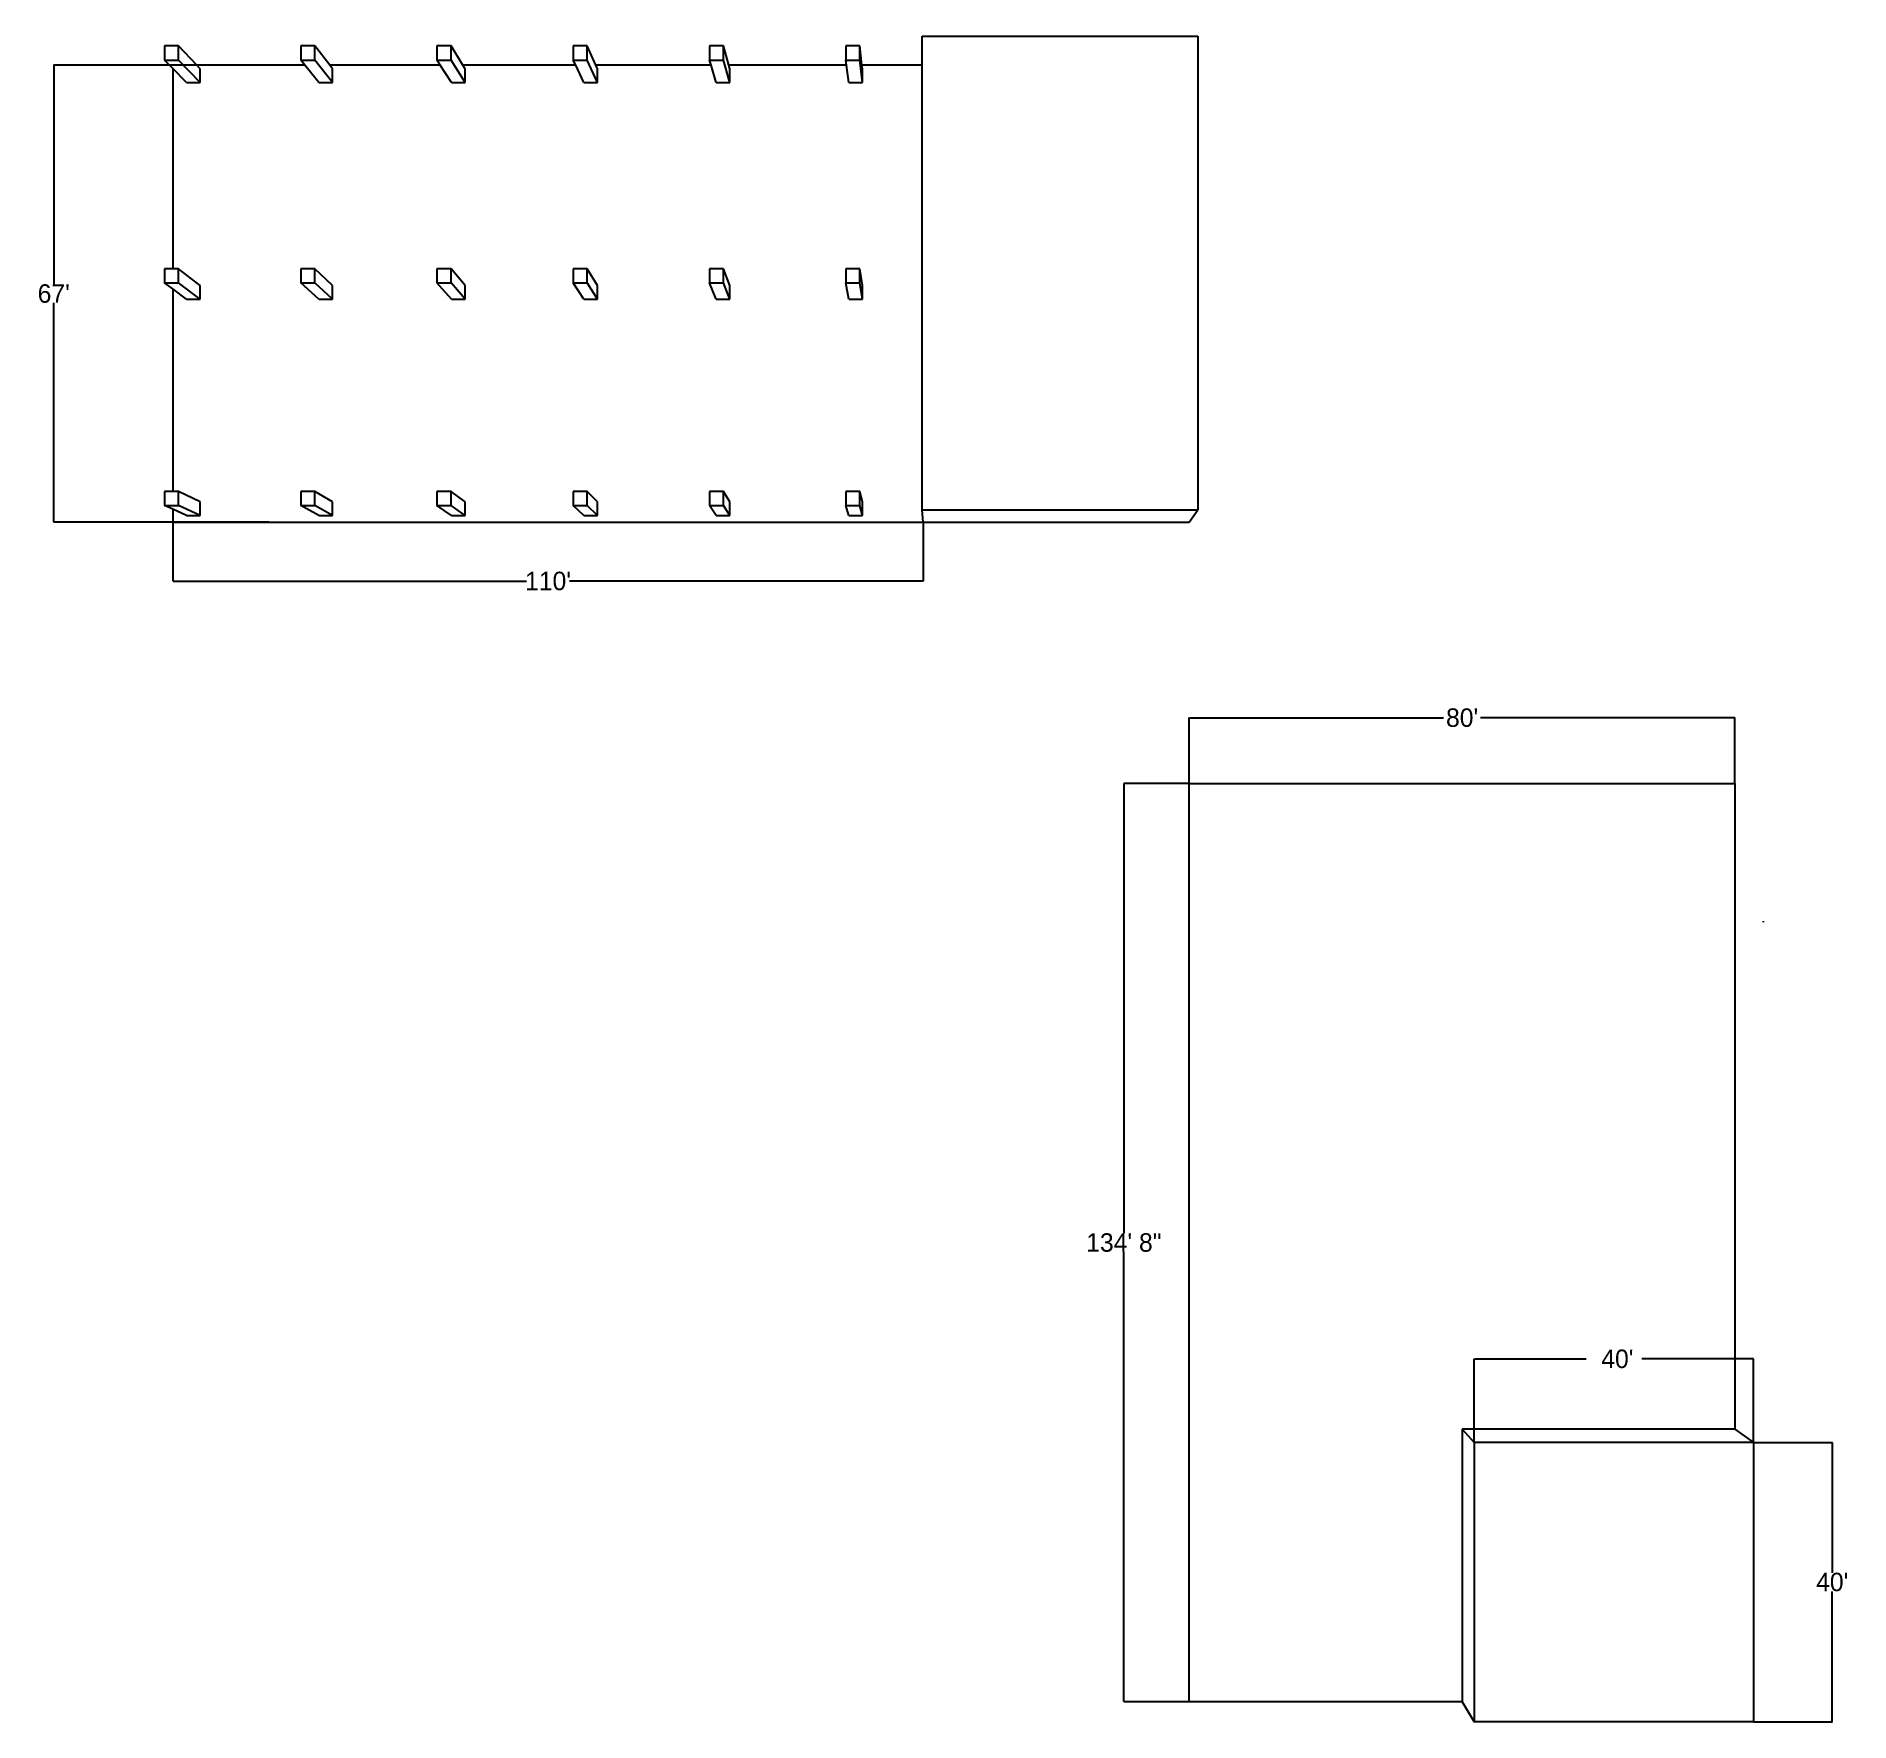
# Model space of a CAD drawing. Header units: inches. Extents: x -1788 to 1746, y -1671 to 1615.
import ezdxf

# ---------------------------------------------------------------- set-up
doc = ezdxf.new("R2010")
doc.units = ezdxf.units.IN
doc.header["$MEASUREMENT"] = 0
doc.dimstyles.get("Standard").update_dxf_attribs({"dimtxt": 36, "dimasz": 0.18, "dimexe": 0.18, "dimexo": 0.0625, "dimgap": 0.09, "dimtad": 0, "dimtih": 1, "dimtoh": 1, "dimdec": 4, "dimzin": 0, "dimdsep": 46, "dimtxsty": 'Standard', "dimcen": 0.09, "dimclrd": 1, "dimclre": 1, "dimclrt": 1, "dimadec": 0, "dimazin": 0, "dimtfac": 1, "dimtdec": 4, "dimtofl": 0, "dimtmove": 0, "dimatfit": 3, "dimfxl": 1, "dimtolj": 1, "dimtzin": 0, "dimarcsym": 0})

# ---------------------------------------------------------------- blocks, each defined once
blk = doc.blocks.new('*D1')
at = {"color": 1, "lineweight": -2, "transparency": 16777216}
for p, q in [((459.1, 158.3), (331.5, 158.3)), ((331.7, 158.1), (331.7, -718.8)), ((331.7, -1631.9), (331.7, -755)), ((459.1, -1632.1), (331.5, -1632.1))]:
    blk.add_line(p, q, dxfattribs=at)
at = {"color": 1, "transparency": 16777216}
for points in [[(331.7, 158.1), (331.7, 158.1), (331.7, 158.3)], [(331.7, -1631.9), (331.7, -1631.9), (331.7, -1632.1)]]:
    blk.add_solid(points, dxfattribs=at)
at = {"layer": 'Defpoints', "color": 0, "transparency": 16777216}
for p in [(459.2, 158.3), (331.7, -1632.1), (459.2, -1632.1)]:
    blk.add_point(p, dxfattribs=at)
at = {"color": 1, "transparency": 16777216, "insert": (331.7, -736.9), "char_height": 36, "attachment_point": 5}
blk.add_mtext('\\A1;134\' 8"', dxfattribs=at)
blk = doc.blocks.new('*D2')
at = {"color": 1, "lineweight": -2, "transparency": 16777216}
for p, q in [((459.2, 158.4), (459.2, 286.6)), ((459.4, 286.4), (954.9, 286.4)), ((1522.6, 286.4), (1027.1, 286.4)), ((1522.8, 158.4), (1522.8, 286.6))]:
    blk.add_line(p, q, dxfattribs=at)
at = {"color": 1, "transparency": 16777216}
for points in [[(459.4, 286.5), (459.4, 286.4), (459.2, 286.4)], [(1522.6, 286.5), (1522.6, 286.4), (1522.8, 286.4)]]:
    blk.add_solid(points, dxfattribs=at)
at = {"layer": 'Defpoints', "color": 0, "transparency": 16777216}
for p in [(1522.8, 286.4), (459.2, 158.3), (1522.8, 158.3)]:
    blk.add_point(p, dxfattribs=at)
at = {"color": 1, "transparency": 16777216, "insert": (991, 286.4), "char_height": 36, "attachment_point": 5}
blk.add_mtext("\\A1;80'", dxfattribs=at)
blk = doc.blocks.new('*D3')
at = {"color": 1, "lineweight": -2, "transparency": 16777216}
for p, q in [((1014.6, -1126.5), (1014.6, -963.6)), ((1014.8, -963.7), (1232.8, -963.7)), ((1559, -963.7), (1341, -963.7)), ((1559.1, -1126.5), (1559.1, -963.6))]:
    blk.add_line(p, q, dxfattribs=at)
at = {"color": 1, "transparency": 16777216}
for points in [[(1014.8, -963.7), (1014.8, -963.8), (1014.6, -963.7)], [(1559, -963.7), (1559, -963.8), (1559.1, -963.7)]]:
    blk.add_solid(points, dxfattribs=at)
at = {"layer": 'Defpoints', "color": 0, "transparency": 16777216}
for p in [(1559.1, -963.7), (1014.6, -1126.6), (1559.1, -1126.6)]:
    blk.add_point(p, dxfattribs=at)
at = {"color": 1, "transparency": 16777216, "insert": (1286.9, -963.7), "char_height": 36, "attachment_point": 5}
blk.add_mtext("\\A1; 40'", dxfattribs=at)
blk = doc.blocks.new('*D4')
at = {"color": 1, "lineweight": -2, "transparency": 16777216}
for p, q in [((1559.2, -1126.6), (1712.6, -1126.6)), ((1712.4, -1126.7), (1712.4, -1380.7)), ((1712.4, -1670.9), (1712.4, -1416.9)), ((1559.2, -1671), (1712.6, -1671))]:
    blk.add_line(p, q, dxfattribs=at)
at = {"color": 1, "transparency": 16777216}
for points in [[(1712.4, -1126.7), (1712.4, -1126.7), (1712.4, -1126.6)], [(1712.4, -1670.9), (1712.4, -1670.9), (1712.4, -1671)]]:
    blk.add_solid(points, dxfattribs=at)
at = {"layer": 'Defpoints', "color": 0, "transparency": 16777216}
for p in [(1559.1, -1126.6), (1559.1, -1671), (1712.4, -1671)]:
    blk.add_point(p, dxfattribs=at)
at = {"color": 1, "transparency": 16777216, "insert": (1712.4, -1398.8), "char_height": 36, "attachment_point": 5}
blk.add_mtext("\\A1;40'", dxfattribs=at)
blk = doc.blocks.new('*D5')
at = {"color": 1, "lineweight": -2, "transparency": 16777216}
for p, q in [((-1521.8, 667.8), (-1521.8, 552.7)), ((-59.3, 667.8), (-59.3, 552.7)), ((-1521.6, 552.9), (-832.7, 552.9)), ((-59.5, 552.9), (-748.5, 552.9))]:
    blk.add_line(p, q, dxfattribs=at)
at = {"color": 1, "transparency": 16777216}
for points in [[(-1521.6, 552.9), (-1521.6, 552.9), (-1521.8, 552.9)], [(-59.5, 552.9), (-59.5, 552.9), (-59.3, 552.9)]]:
    blk.add_solid(points, dxfattribs=at)
at = {"layer": 'Defpoints', "color": 0, "transparency": 16777216}
for p in [(-1521.8, 667.9), (-59.3, 667.9), (-59.3, 552.9)]:
    blk.add_point(p, dxfattribs=at)
at = {"color": 1, "transparency": 16777216, "insert": (-790.6, 552.9), "char_height": 36, "attachment_point": 5}
blk.add_mtext("\\A1;110'", dxfattribs=at)
blk = doc.blocks.new('*D6')
at = {"color": 1, "lineweight": -2, "transparency": 16777216}
for p, q in [((-1370, 1558.7), (-1754.2, 1558.7)), ((-1754, 1558.5), (-1754, 1131.4)), ((-1754, 668.1), (-1754, 1095.2)), ((-1335, 667.9), (-1754.2, 667.9))]:
    blk.add_line(p, q, dxfattribs=at)
at = {"color": 1, "transparency": 16777216}
for points in [[(-1754, 1558.5), (-1754, 1558.5), (-1754, 1558.7)], [(-1754, 668.1), (-1754, 668.1), (-1754, 667.9)]]:
    blk.add_solid(points, dxfattribs=at)
at = {"layer": 'Defpoints', "color": 0, "transparency": 16777216}
for p in [(-1369.9, 1558.7), (-1754, 667.9), (-1334.9, 667.9)]:
    blk.add_point(p, dxfattribs=at)
at = {"color": 1, "transparency": 16777216, "insert": (-1754, 1113.3), "char_height": 36, "attachment_point": 5}
blk.add_mtext("\\A1;67'", dxfattribs=at)

msp = doc.modelspace()

# ---------------------------------------------------------------- linework, layer by layer
for p, q in [((-1510.87804, 1596.17945), (-1538.23345, 1596.17945)), ((-1538.23345, 1596.17945), (-1538.23345, 1568.82404)), ((-1510.87804, 1568.82404), (-1510.87804, 1596.17945)), ((-1475.38069, 1558.67798), (-1510.87804, 1596.17945)), ((-1245.3026, 1596.17945), (-1272.65801, 1596.17945)), ((-1272.65801, 1596.17945), (-1272.65801, 1568.82404)), ((-1245.3026, 1568.82404), (-1245.3026, 1596.17945)), ((-1216.04482, 1558.67798), (-1245.3026, 1596.17945)), ((-979.72716, 1596.17945), (-1007.08257, 1596.17945)), ((-1007.08257, 1596.17945), (-1007.08257, 1568.82404)), ((-979.72716, 1568.82404), (-979.72716, 1596.17945)), ((-956.70894, 1558.67798), (-979.72716, 1596.17945)), ((-714.15172, 1596.17945), (-741.50713, 1596.17945)), ((-741.50713, 1596.17945), (-741.50713, 1568.82404)), ((-714.15172, 1568.82404), (-714.15172, 1596.17945)), ((-697.37307, 1558.67798), (-714.15172, 1596.17945)), ((-448.57629, 1596.17945), (-475.9317, 1596.17945)), ((-475.9317, 1596.17945), (-475.9317, 1568.82404)), ((-448.57629, 1568.82404), (-448.57629, 1596.17945)), ((-438.0372, 1558.67798), (-448.57629, 1596.17945)), ((-183.00085, 1596.17945), (-210.35626, 1596.17945)), ((-210.35626, 1596.17945), (-210.35626, 1568.82404)), ((-183.00085, 1568.82404), (-183.00085, 1596.17945)), ((-178.70133, 1558.67798), (-183.00085, 1596.17945)), ((-61.48349, 1615.13273), (475.81114, 1615.13273)), ((-61.48349, 1558.67798), (-61.48349, 1615.13273)), ((475.81114, 1615.13273), (475.81114, 692.08812)), ((-1538.23345, 1568.82404), (-1510.87804, 1568.82404)), ((-1521.81045, 1552.07444), (-1538.23345, 1568.82404)), ((-1468.62951, 1524.95517), (-1510.87804, 1568.82404)), ((-1264.42735, 1558.67798), (-1475.38069, 1558.67798)), ((-1468.62951, 1551.54564), (-1475.38069, 1558.67798)), ((-1272.65801, 1568.82404), (-1245.3026, 1568.82404)), ((-1264.42735, 1558.67798), (-1272.65801, 1568.82404)), ((-1237.0708, 1524.95517), (-1264.42735, 1558.67798)), ((-1210.48033, 1524.95517), (-1245.3026, 1568.82404)), ((-1000.56947, 1558.67798), (-1216.04482, 1558.67798)), ((-1210.48033, 1551.54564), (-1216.04482, 1558.67798)), ((-1007.08257, 1568.82404), (-979.72716, 1568.82404)), ((-1000.56947, 1558.67798), (-1007.08257, 1568.82404)), ((-978.92162, 1524.95517), (-1000.56947, 1558.67798)), ((-952.33115, 1524.95517), (-979.72716, 1568.82404)), ((-736.71158, 1558.67798), (-956.70894, 1558.67798)), ((-952.33115, 1551.54564), (-956.70894, 1558.67798)), ((-741.50713, 1568.82404), (-714.15172, 1568.82404)), ((-736.71158, 1558.67798), (-741.50713, 1568.82404)), ((-720.77244, 1524.95517), (-736.71158, 1558.67798)), ((-694.18197, 1524.95517), (-714.15172, 1568.82404)), ((-472.8537, 1558.67798), (-697.37307, 1558.67798)), ((-694.18197, 1551.54564), (-697.37307, 1558.67798)), ((-475.9317, 1568.82404), (-448.57629, 1568.82404)), ((-472.8537, 1558.67798), (-475.9317, 1568.82404)), ((-462.62326, 1524.95517), (-472.8537, 1558.67798)), ((-436.03279, 1524.95517), (-448.57629, 1568.82404)), ((-208.99582, 1558.67798), (-438.0372, 1558.67798)), ((-436.03279, 1551.54564), (-438.0372, 1558.67798)), ((-210.35626, 1568.82404), (-183.00085, 1568.82404)), ((-208.99582, 1558.67798), (-210.35626, 1568.82404)), ((-204.47409, 1524.95517), (-208.99582, 1558.67798)), ((-177.88361, 1524.95517), (-183.00085, 1568.82404)), ((-61.48349, 1558.67798), (-178.70133, 1558.67798)), ((-177.88361, 1551.54564), (-178.70133, 1558.67798)), ((-61.48349, 692.08812), (-61.48349, 1558.67798)), ((-1521.81045, 1552.07444), (-1521.81045, 1161.91232)), ((-1495.21998, 1524.95517), (-1521.81045, 1552.07444)), ((-1495.21998, 1524.95517), (-1468.62951, 1524.95517)), ((-1468.62951, 1524.95517), (-1468.62951, 1551.54564)), ((-1237.0708, 1524.95517), (-1210.48033, 1524.95517)), ((-1210.48033, 1524.95517), (-1210.48033, 1551.54564)), ((-978.92162, 1524.95517), (-952.33115, 1524.95517)), ((-952.33115, 1524.95517), (-952.33115, 1551.54564)), ((-720.77244, 1524.95517), (-694.18197, 1524.95517)), ((-694.18197, 1524.95517), (-694.18197, 1551.54564)), ((-462.62326, 1524.95517), (-436.03279, 1524.95517)), ((-436.03279, 1524.95517), (-436.03279, 1551.54564)), ((-204.47409, 1524.95517), (-177.88361, 1524.95517)), ((-177.88361, 1524.95517), (-177.88361, 1551.54564)), ((-1538.23345, 1161.91232), (-1538.23345, 1134.55691)), ((-1521.81045, 1161.91232), (-1538.23345, 1161.91232)), ((-1538.23345, 1134.55691), (-1510.87804, 1134.55691)), ((-1521.81045, 1122.44378), (-1538.23345, 1134.55691)), ((-1510.87804, 1161.91232), (-1521.81045, 1161.91232)), ((-1510.87804, 1134.55691), (-1510.87804, 1161.91232)), ((-1468.62951, 1129.42188), (-1510.87804, 1161.91232)), ((-1468.62951, 1102.83141), (-1510.87804, 1134.55691)), ((-1245.3026, 1161.91232), (-1272.65801, 1161.91232)), ((-1272.65801, 1161.91232), (-1272.65801, 1134.55691)), ((-1272.65801, 1134.55691), (-1245.3026, 1134.55691)), ((-1237.0708, 1102.83141), (-1272.65801, 1134.55691)), ((-1245.3026, 1134.55691), (-1245.3026, 1161.91232)), ((-1210.48033, 1129.42188), (-1245.3026, 1161.91232)), ((-1210.48033, 1102.83141), (-1245.3026, 1134.55691)), ((-979.72716, 1161.91232), (-1007.08257, 1161.91232)), ((-1007.08257, 1161.91232), (-1007.08257, 1134.55691)), ((-1007.08257, 1134.55691), (-979.72716, 1134.55691)), ((-978.92162, 1102.83141), (-1007.08257, 1134.55691)), ((-979.72716, 1134.55691), (-979.72716, 1161.91232)), ((-952.33115, 1129.42188), (-979.72716, 1161.91232)), ((-952.33115, 1102.83141), (-979.72716, 1134.55691)), ((-714.15172, 1161.91232), (-741.50713, 1161.91232)), ((-741.50713, 1161.91232), (-741.50713, 1134.55691)), ((-741.50713, 1134.55691), (-714.15172, 1134.55691)), ((-720.77244, 1102.83141), (-741.50713, 1134.55691)), ((-714.15172, 1134.55691), (-714.15172, 1161.91232)), ((-694.18197, 1129.42188), (-714.15172, 1161.91232)), ((-694.18197, 1102.83141), (-714.15172, 1134.55691)), ((-448.57629, 1161.91232), (-475.9317, 1161.91232)), ((-475.9317, 1161.91232), (-475.9317, 1134.55691)), ((-475.9317, 1134.55691), (-448.57629, 1134.55691)), ((-462.62326, 1102.83141), (-475.9317, 1134.55691)), ((-448.57629, 1134.55691), (-448.57629, 1161.91232)), ((-436.03279, 1129.42188), (-448.57629, 1161.91232)), ((-436.03279, 1102.83141), (-448.57629, 1134.55691)), ((-183.00085, 1161.91232), (-210.35626, 1161.91232)), ((-210.35626, 1161.91232), (-210.35626, 1134.55691)), ((-210.35626, 1134.55691), (-183.00085, 1134.55691)), ((-204.47409, 1102.83141), (-210.35626, 1134.55691)), ((-183.00085, 1134.55691), (-183.00085, 1161.91232)), ((-177.88361, 1129.42188), (-183.00085, 1161.91232)), ((-177.88361, 1102.83141), (-183.00085, 1134.55691)), ((-1495.21998, 1102.83141), (-1521.81045, 1122.44378)), ((-1521.81045, 1122.44378), (-1521.81045, 727.64519)), ((-1495.21998, 1102.83141), (-1468.62951, 1102.83141)), ((-1468.62951, 1102.83141), (-1468.62951, 1129.42188)), ((-1237.0708, 1102.83141), (-1210.48033, 1102.83141)), ((-1210.48033, 1102.83141), (-1210.48033, 1129.42188)), ((-978.92162, 1102.83141), (-952.33115, 1102.83141)), ((-952.33115, 1102.83141), (-952.33115, 1129.42188)), ((-720.77244, 1102.83141), (-694.18197, 1102.83141)), ((-694.18197, 1102.83141), (-694.18197, 1129.42188)), ((-462.62326, 1102.83141), (-436.03279, 1102.83141)), ((-436.03279, 1102.83141), (-436.03279, 1129.42188)), ((-204.47409, 1102.83141), (-177.88361, 1102.83141)), ((-177.88361, 1102.83141), (-177.88361, 1129.42188)), ((-1538.23345, 727.64519), (-1538.23345, 700.28978)), ((-1521.81045, 727.64519), (-1538.23345, 727.64519)), ((-1510.87804, 727.64519), (-1521.81045, 727.64519)), ((-1510.87804, 700.28978), (-1510.87804, 727.64519)), ((-1468.62951, 707.29812), (-1510.87804, 727.64519)), ((-1468.62951, 680.70764), (-1468.62951, 707.29812)), ((-1245.3026, 727.64519), (-1272.65801, 727.64519)), ((-1272.65801, 727.64519), (-1272.65801, 700.28978)), ((-1245.3026, 700.28978), (-1245.3026, 727.64519)), ((-1210.48033, 707.29812), (-1245.3026, 727.64519)), ((-1210.48033, 680.70764), (-1210.48033, 707.29812)), ((-979.72716, 727.64519), (-1007.08257, 727.64519)), ((-1007.08257, 727.64519), (-1007.08257, 700.28978)), ((-979.72716, 700.28978), (-979.72716, 727.64519)), ((-952.33115, 707.29812), (-979.72716, 727.64519)), ((-952.33115, 680.70764), (-952.33115, 707.29812)), ((-714.15172, 727.64519), (-741.50713, 727.64519)), ((-741.50713, 727.64519), (-741.50713, 700.28978)), ((-714.15172, 700.28978), (-714.15172, 727.64519)), ((-694.18197, 707.29812), (-714.15172, 727.64519)), ((-694.18197, 680.70764), (-694.18197, 707.29812)), ((-448.57629, 727.64519), (-475.9317, 727.64519)), ((-475.9317, 727.64519), (-475.9317, 700.28978)), ((-448.57629, 700.28978), (-448.57629, 727.64519)), ((-436.03279, 707.29812), (-448.57629, 727.64519)), ((-436.03279, 680.70764), (-436.03279, 707.29812)), ((-183.00085, 727.64519), (-210.35626, 727.64519)), ((-210.35626, 727.64519), (-210.35626, 700.28978)), ((-183.00085, 700.28978), (-183.00085, 727.64519)), ((-177.88361, 707.29812), (-183.00085, 727.64519)), ((-177.88361, 680.70764), (-177.88361, 707.29812)), ((-1538.23345, 700.28978), (-1510.87804, 700.28978)), ((-1521.81045, 692.81311), (-1538.23345, 700.28978)), ((-1521.81045, 692.81311), (-1521.81045, 667.89713)), ((-1495.21998, 680.70764), (-1521.81045, 692.81311)), ((-1468.62951, 680.70764), (-1510.87804, 700.28978)), ((-1495.21998, 680.70764), (-1468.62951, 680.70764)), ((-1272.65801, 700.28978), (-1245.3026, 700.28978)), ((-1237.0708, 680.70764), (-1272.65801, 700.28978)), ((-1210.48033, 680.70764), (-1245.3026, 700.28978)), ((-1237.0708, 680.70764), (-1210.48033, 680.70764)), ((-1007.08257, 700.28978), (-979.72716, 700.28978)), ((-978.92162, 680.70764), (-1007.08257, 700.28978)), ((-952.33115, 680.70764), (-979.72716, 700.28978)), ((-978.92162, 680.70764), (-952.33115, 680.70764)), ((-741.50713, 700.28978), (-714.15172, 700.28978)), ((-720.77244, 680.70764), (-741.50713, 700.28978)), ((-720.77244, 680.70764), (-694.18197, 680.70764)), ((-694.18197, 680.70764), (-714.15172, 700.28978)), ((-475.9317, 700.28978), (-448.57629, 700.28978)), ((-462.62326, 680.70764), (-475.9317, 700.28978)), ((-462.62326, 680.70764), (-436.03279, 680.70764)), ((-436.03279, 680.70764), (-448.57629, 700.28978)), ((-210.35626, 700.28978), (-183.00085, 700.28978)), ((-204.47409, 680.70764), (-210.35626, 700.28978)), ((-204.47409, 680.70764), (-177.88361, 680.70764)), ((-177.88361, 680.70764), (-183.00085, 700.28978)), ((-61.48349, 692.08812), (475.81114, 692.08812)), ((-59.33442, 667.89713), (-61.48349, 692.08812)), ((459.17981, 667.89713), (475.81114, 692.08812)), ((-1521.81045, 667.89713), (-59.33442, 667.89713)), ((-59.33442, 667.89713), (459.17981, 667.89713)), ((459.17981, -1632.10957), (459.17981, 158.31563)), ((459.17981, 158.31563), (1522.79874, 158.31563)), ((1522.79874, 158.31563), (1522.79874, -1100.3001)), ((1577.60033, -110.02756), (1577.89567, -112.2831)), ((990.98928, -1100.3001), (1014.63267, -1126.55148)), ((1522.79874, -1100.3001), (990.98928, -1100.3001)), ((990.98928, -1100.3001), (990.98928, -1632.10957)), ((1014.63267, -1126.55148), (1014.63267, -1671.04905)), ((1559.13025, -1126.55148), (1014.63267, -1126.55148)), ((1522.79874, -1100.3001), (1559.13025, -1126.55148)), ((1559.13025, -1126.55148), (1559.13025, -1671.04905)), ((990.98928, -1632.10957), (459.17981, -1632.10957)), ((990.98928, -1632.10957), (1014.63267, -1671.04905)), ((1559.13025, -1671.04905), (1014.63267, -1671.04905))]:
    msp.add_line(p, q)

# ---------------------------------------------------------------- dimensions: what is measured, and where the dimension line sits
for base, p1, p2, text, picture, middle in [((-1754.01425, 667.89713), (-1369.90402, 1558.67798), (-1334.93442, 667.89713), "67'", '*D6', (-1754.01425, 1113.28756)), ((331.68188, -1632.10957), (459.17981, 158.31563), (459.17981, -1632.10957), '134\' 8"', '*D1', (331.68188, -736.89697)), ((1712.38831, -1671.04905), (1559.13025, -1126.55148), (1559.13025, -1671.04905), "40'", '*D4', (1712.38831, -1398.80026))]:
    dim = msp.add_linear_dim(base=base, p1=p1, p2=p2, angle=90, text=text, dimstyle='Standard')
    dim.commit()
    dim.dimension.update_dxf_attribs({"geometry": picture, "text_midpoint": middle})
for base, p1, p2, text, picture, middle in [((-59.33442, 552.8909), (-1521.81045, 667.89713), (-59.33442, 667.89713), "110'", '*D5', (-790.57244, 552.8909)), ((1522.79874, 286.42017), (459.17981, 158.31563), (1522.79874, 158.31563), "80'", '*D2', (990.98928, 286.42017)), ((1559.13025, -963.74248), (1014.63267, -1126.55148), (1559.13025, -1126.55148), " 40'", '*D3', (1286.88146, -963.74248))]:
    dim = msp.add_linear_dim(base=base, p1=p1, p2=p2, text=text, dimstyle='Standard')
    dim.commit()
    dim.dimension.update_dxf_attribs({"geometry": picture, "text_midpoint": middle})

doc.saveas('drawing.dxf')
